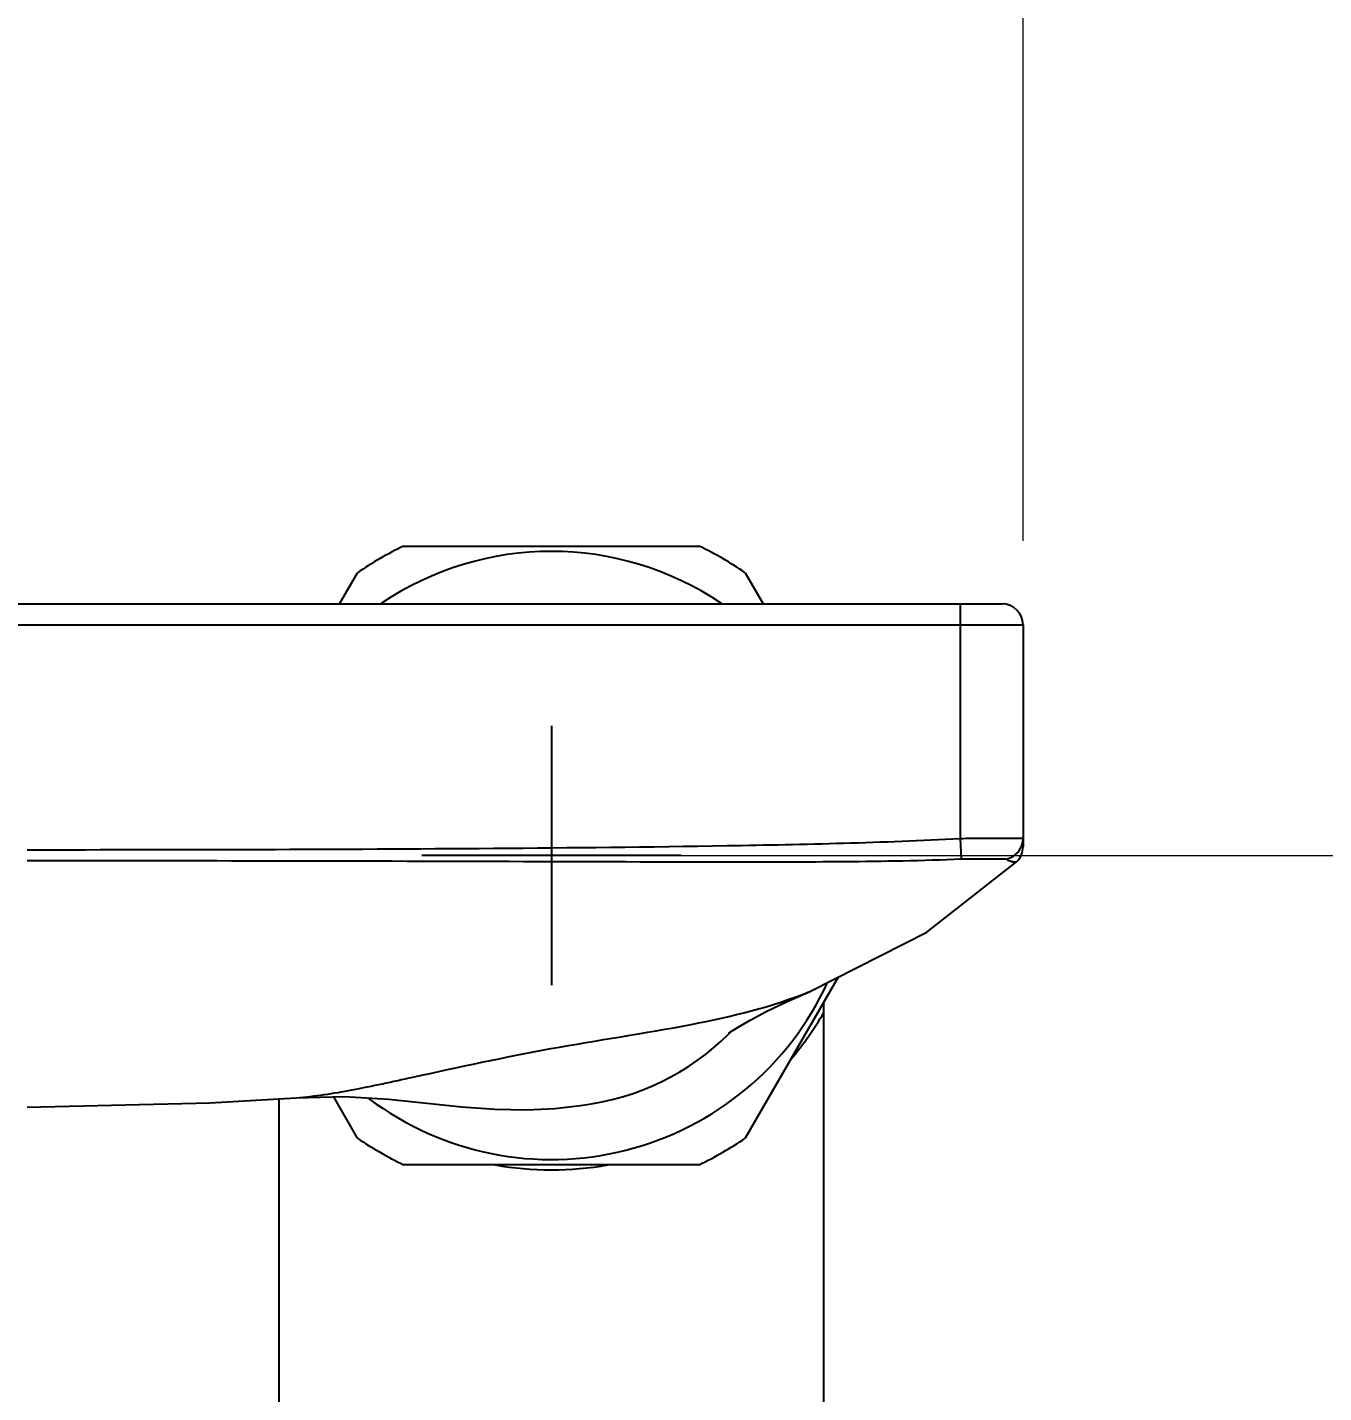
# Model space of a CAD drawing. Extents: x 1777 to 3131, y 3495 to 4487.
# Drawn here: x 2149.2 to 2211.1, y 3732.2 to 3797.3 of the extents above; entities that cross this region are included whole.
import ezdxf

# ---------------------------------------------------------------- set-up
doc = ezdxf.new("R2010")
doc.units = 0
doc.header["$LTSCALE"] = 30
doc.header["$MEASUREMENT"] = 0
doc.header["$PDMODE"] = 3
doc.header["$PDSIZE"] = -10
doc.layers.get('0').update_dxf_attribs({"linetype": 'CONTINUOUS'})
doc.layers.get('DEFPOINTS').update_dxf_attribs({"linetype": 'CONTINUOUS'})
for name, color, linetype in [('5NMSW005_DXF_CONTINUOUS_LINE', 7, 'CONTINUOUS'), ('80T238080_DXF_AXIS', 7, 'CONTINUOUS'), ('80T238080_DXF_CONTINUOUS_LINE', 7, 'CONTINUOUS'), ('83Q65000_DXF_CONTINUOUS_LINE', 7, 'CONTINUOUS')]:
    doc.layers.add(name, color=color, linetype=linetype)
doc.styles.add('Daelim Dimension', font='NanumGothic.ttf')
doc.dimstyles.new('DEFAULT', dxfattribs={"dimscale": 2, "dimtxt": 2, "dimasz": 2, "dimexe": 0, "dimexo": 2, "dimgap": 1, "dimtad": 1, "dimdec": 1, "dimzin": 9, "dimdsep": 46, "dimtxsty": 'Daelim Dimension', "dimcen": 0.5, "dimclrd": 252, "dimclre": 252, "dimclrt": 3, "dimadec": 1, "dimazin": 0, "dimtfac": 1, "dimtdec": 1, "dimtix": 1, "dimtmove": 0, "dimatfit": 3, "dimfxl": 0, "dimtolj": 1, "dimtzin": 1, "dimlwd": 9, "dimlwe": 9, "dimarcsym": 0})

# ---------------------------------------------------------------- blocks, each defined once
blk = doc.blocks.new('*D77')
at = {"color": 5, "lineweight": 9, "ltscale": 0.5}
for p, q in [((2001.746, 3772.803), (2001.746, 3873.9)), ((2196.746, 3772.803), (2196.746, 3873.9)), ((2005.746, 3871.9), (2192.746, 3871.9))]:
    blk.add_line(p, q, dxfattribs=at)
at = {"color": 5, "ltscale": 0.5}
for points in [[(2005.746, 3872.567), (2005.746, 3871.234), (2001.746, 3871.9)], [(2192.746, 3872.567), (2192.746, 3871.234), (2196.746, 3871.9)]]:
    blk.add_solid(points, dxfattribs=at)
at = {"layer": 'DEFPOINTS', "color": 0, "ltscale": 0.5}
for p in [(2196.746, 3871.9), (2001.746, 3768.803), (2196.746, 3768.803)]:
    blk.add_point(p, dxfattribs=at)
at = {"color": 7, "ltscale": 0.5, "insert": (2099.246, 3879.344), "char_height": 10, "attachment_point": 5, "style": 'Daelim Dimension'}
blk.add_mtext('\\A1;195', dxfattribs=at)
blk = doc.blocks.new('*D80')
at = {"color": 5, "lineweight": 9, "ltscale": 0.5}
for p, q in [((2178.246, 3757.804), (2234.34, 3757.804)), ((2232.34, 3753.804), (2232.34, 3707.804)), ((2178.246, 3703.804), (2234.34, 3703.804))]:
    blk.add_line(p, q, dxfattribs=at)
at = {"color": 5, "ltscale": 0.5}
for points in [[(2231.674, 3753.804), (2233.007, 3753.804), (2232.34, 3757.804)], [(2231.674, 3707.804), (2233.007, 3707.804), (2232.34, 3703.804)]]:
    blk.add_solid(points, dxfattribs=at)
at = {"layer": 'DEFPOINTS', "color": 0, "ltscale": 0.5}
for p in [(2174.246, 3757.804), (2174.246, 3703.804), (2232.34, 3703.804)]:
    blk.add_point(p, dxfattribs=at)
at = {"color": 7, "ltscale": 0.5, "insert": (2224.954, 3730.804), "char_height": 10, "attachment_point": 5, "rotation": 90, "style": 'Daelim Dimension'}
blk.add_mtext('\\A1;54', dxfattribs=at)

msp = doc.modelspace()

# ---------------------------------------------------------------- linework, layer by layer
at = {"layer": '5NMSW005_DXF_CONTINUOUS_LINE', "color": 7, "linetype": 'Continuous'}
for p, q in [((2167.191, 3772.554), (2181.3, 3772.554)), ((2164.142, 3769.803), (2164.999, 3771.288)), ((2183.492, 3771.288), (2184.349, 3769.803)), ((2187.927, 3752), (2183.492, 3744.32)), ((2164.999, 3744.32), (2163.861, 3746.29)), ((2181.3, 3743.054), (2167.191, 3743.054))]:
    msp.add_line(p, q, dxfattribs=at)
for radius, start, end in [(16.35, 115.55911, 124.44089), (14.502, 55.95549, 124.04451), (16.35, 55.55911, 64.44089), (14.502, 233.13283, 335.27861), (16.35, 235.55911, 244.44089), (16.35, 295.55911, 304.44089)]:
    msp.add_arc((2174.246, 3757.804), radius, start, end, dxfattribs=at)
at = {"layer": '80T238080_DXF_AXIS', "color": 7, "linetype": 'Continuous'}
for p, q in [((2174.246, 3763.991), (2174.246, 3751.616)), ((2180.433, 3757.804), (2168.058, 3757.804))]:
    msp.add_line(p, q, dxfattribs=at)
at = {"layer": '80T238080_DXF_CONTINUOUS_LINE', "color": 7, "linetype": 'Continuous'}
for p, q in [((2002.746, 3769.803), (2195.746, 3769.803)), ((2196.746, 3768.803), (2196.746, 3758.222)), ((2192.156, 3754.149), (2196.441, 3757.504)), ((2186.605, 3751.328), (2192.156, 3754.149)), ((2186.605, 3751.328), (2186.62, 3751.334)), ((2182.711, 3749.298), (2182.84, 3749.42)), ((2162.071, 3746.25), (2162.073, 3746.25))]:
    msp.add_line(p, q, dxfattribs=at)
at = {"layer": '80T238080_DXF_CONTINUOUS_LINE', "color": 9, "linetype": 'Continuous'}
for p, q in [((2193.746, 3769.803), (2193.746, 3758.615)), ((2001.746, 3768.803), (2196.746, 3768.803)), ((2193.746, 3758.615), (2193.798, 3757.637))]:
    msp.add_line(p, q, dxfattribs=at)
at = {"layer": '80T238080_DXF_CONTINUOUS_LINE', "color": 7, "linetype": 'Continuous'}
for points in [[(2182.738, 3749.357), (2182.705, 3749.334), (2182.797, 3749.393), (2183.154, 3749.613), (2183.725, 3749.943), (2184.496, 3750.357), (2185.491, 3750.843), (2186.619, 3751.337)], [(2149.246, 3745.803), (2157.96, 3746.001), (2162.071, 3746.25)], [(2162.07, 3746.25), (2164.383, 3746.302), (2166.469, 3746.177), (2168.297, 3745.994), (2169.976, 3745.819), (2171.556, 3745.701), (2173.069, 3745.673), (2174.411, 3745.742), (2175.368, 3745.848), (2175.746, 3745.898)]]:
    msp.add_lwpolyline(points, dxfattribs=at)
for centre, radius, start, end in [((2195.746, 3768.803), 1, 0, 90), ((2195.746, 3758.222), 1, 314.04119, 0), ((2174.247, 3757.802), 11.998, 277.18561, 314.84231)]:
    msp.add_arc(centre, radius, start, end, dxfattribs=at)
at = {"layer": '80T238080_DXF_CONTINUOUS_LINE', "color": 9, "linetype": 'Continuous'}
for centre, radius, start, end in [((2195.747, 3758.61), 0.998, 281.8133, 359.98016), ((2179.223, 3769.29), 19.417, 292.19588, 292.3366)]:
    msp.add_arc(centre, radius, start, end, dxfattribs=at)
for points, knots in [([(2149.246, 3758.079), (2156.663, 3758.079), (2167.79, 3758.099), (2182.624, 3758.249), (2190.042, 3758.417), (2193.746, 3758.615)], [0, 0, 0, 0, 0.500006, 0.750008, 1, 1, 1, 1]), ([(2193.746, 3758.615), (2194.128, 3758.628), (2194.684, 3758.635), (2195.39, 3758.634), (2195.842, 3758.634), (2196.201, 3758.63), (2196.497, 3758.638), (2196.627, 3758.618), (2196.745, 3758.629), (2196.746, 3758.61)], [0, 0, 0, 0, 0.382438, 0.55517, 0.706616, 0.830888, 0.923223, 0.980114, 1, 1, 1, 1]), ([(2193.798, 3757.637), (2194.062, 3757.647), (2194.551, 3757.649), (2195.129, 3757.644), (2195.51, 3757.643), (2195.719, 3757.647), (2195.856, 3757.641), (2195.932, 3757.645), (2195.951, 3757.633)], [0, 0, 0, 0, 0.368702, 0.680219, 0.803963, 0.901278, 0.967988, 1, 1, 1, 1]), ([(2149.246, 3757.561), (2152.959, 3757.561), (2160.386, 3757.555), (2171.527, 3757.53), (2180.81, 3757.494), (2188.234, 3757.503), (2191.945, 3757.562), (2193.798, 3757.637)], [0, 0, 0, 0, 0.250058, 0.500114, 0.750148, 0.875125, 1, 1, 1, 1]), ([(2195.951, 3757.633), (2196.028, 3757.583), (2196.154, 3757.525), (2196.326, 3757.488), (2196.397, 3757.507), (2196.437, 3757.497), (2196.441, 3757.504)], [0, 0, 0, 0, 0.529082, 0.818334, 0.958343, 1, 1, 1, 1]), ([(2162.072, 3746.251), (2162.966, 3746.317), (2164.833, 3746.615), (2168.861, 3747.499), (2174.235, 3748.673), (2180.617, 3749.593), (2184.751, 3750.574), (2186.558, 3751.312)], [0, 0, 0, 0, 0.107398, 0.226053, 0.494604, 0.766048, 1, 1, 1, 1])]:
    msp.add_open_spline(points, degree=3, knots=knots, dxfattribs=at)
at = {"layer": '83Q65000_DXF_CONTINUOUS_LINE', "color": 7, "linetype": 'Continuous'}
for p, q in [((2187.246, 3703.804), (2187.246, 3750.82)), ((2161.246, 3746.2), (2161.246, 3703.804))]:
    msp.add_line(p, q, dxfattribs=at)
at = {"layer": '83Q65000_DXF_CONTINUOUS_LINE', "color": 9, "linetype": 'Continuous'}
for start, end in [(319.69515, 330.07357), (259.67116, 280.32942)]:
    msp.add_arc((2174.246, 3757.804), 15, start, end, dxfattribs=at)

# ---------------------------------------------------------------- dimensions: what is measured, and where the dimension line sits
at = {"color": 5, "ltscale": 0.5}
dim = msp.add_linear_dim(base=(2196.746, 3871.9), p1=(2001.746, 3768.803), p2=(2196.746, 3768.803), dimstyle='DEFAULT', override={"dimtxt": 5, "dimexe": 1, "dimdec": 0, "dimclrd": 5, "dimclre": 5, "dimclrt": 7}, dxfattribs=at)
dim.commit()
dim.dimension.update_dxf_attribs({"geometry": '*D77', "text_midpoint": (2099.246, 3879.344)})
dim = msp.add_linear_dim(base=(2232.34, 3703.804), p1=(2174.246, 3757.804), p2=(2174.246, 3703.804), angle=90, dimstyle='DEFAULT', override={"dimtxt": 5, "dimexe": 1, "dimdec": 0, "dimclrd": 5, "dimclre": 5, "dimclrt": 7}, dxfattribs=at)
dim.commit()
dim.dimension.update_dxf_attribs({"geometry": '*D80', "text_midpoint": (2224.954, 3730.804)})

doc.saveas('drawing.dxf')
